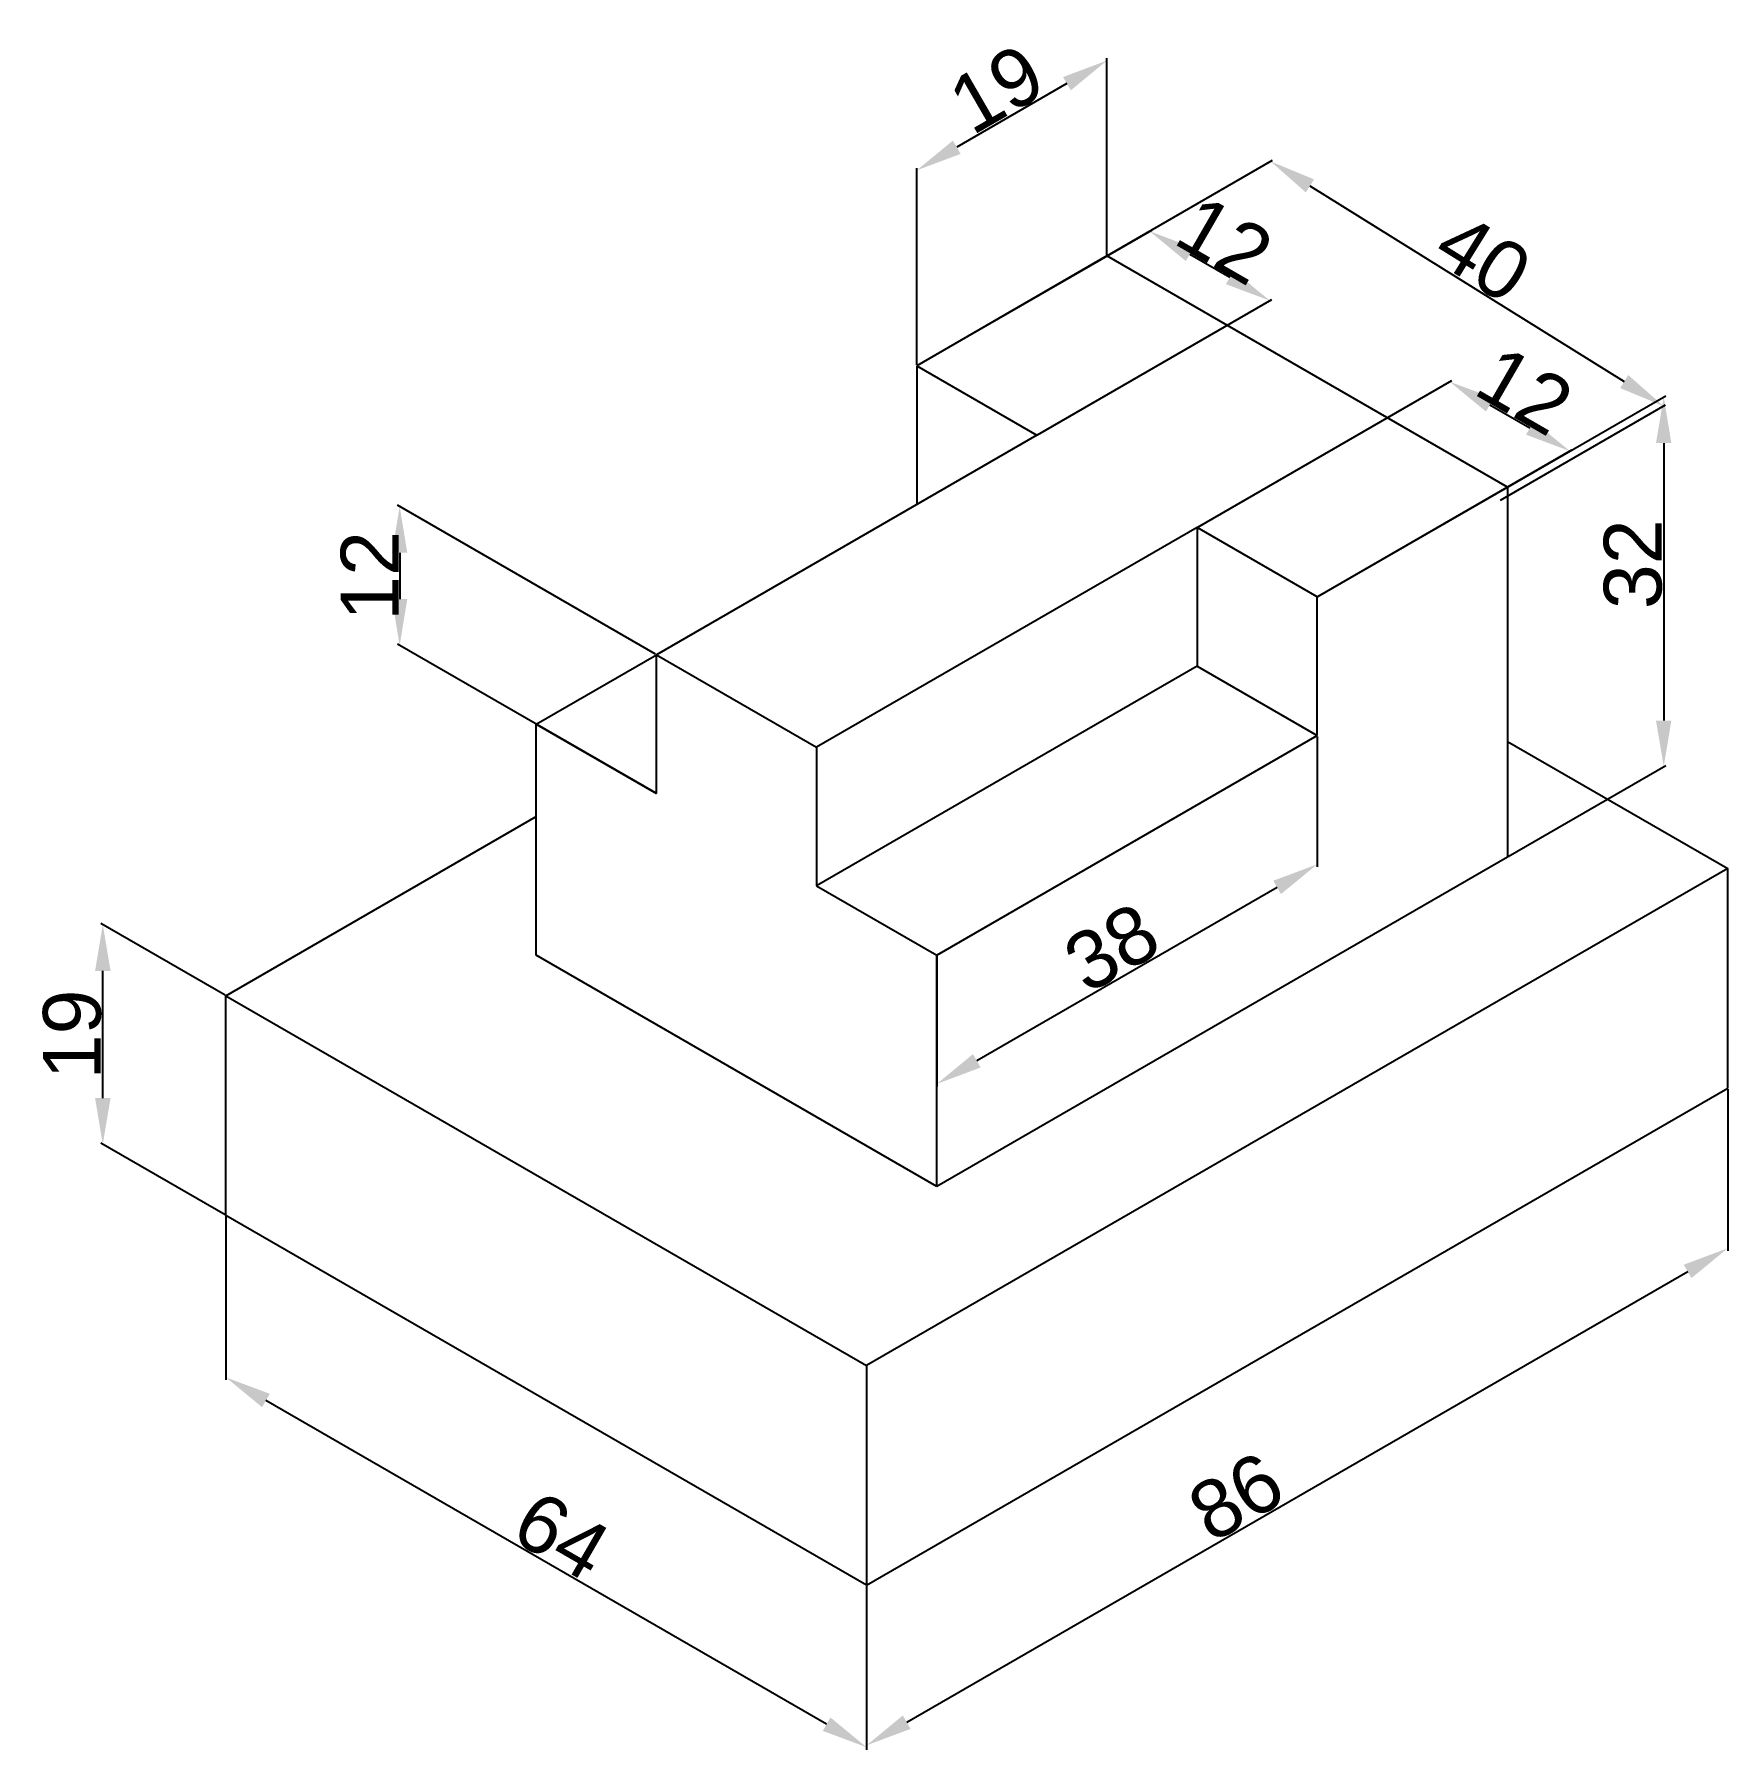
# Model space of a CAD drawing. Header units: centimetres. Extents: x 405 to 551, y 92 to 240.
import ezdxf

# ---------------------------------------------------------------- set-up
doc = ezdxf.new("R2010")
doc.units = ezdxf.units.CM
doc.header["$MEASUREMENT"] = 0
doc.styles.get("Standard").update_dxf_attribs({"font": 'arial.ttf'})
doc.dimstyles.get("Standard").update_dxf_attribs({"dimtxt": 5, "dimasz": 4, "dimexe": 0.18, "dimexo": 0.0625, "dimgap": 0.09, "dimtad": 1, "dimdec": 0, "dimzin": 0, "dimdsep": 46, "dimtxsty": 'Standard', "dimcen": 0.09, "dimclrd": 2, "dimclre": 2, "dimclrt": 2, "dimadec": 0, "dimazin": 0, "dimtfac": 1, "dimtdec": 0, "dimtofl": 0, "dimtmove": 0, "dimatfit": 3, "dimfxl": 1, "dimtfillclr": 2, "dimtolj": 1, "dimtzin": 0, "dimarcsym": 0})

# ---------------------------------------------------------------- blocks, each defined once
blk = doc.blocks.new('*D3')
at = {"color": 2, "lineweight": -2, "transparency": 16777216}
for p, q in [((551.11, 148.69), (551.11, 134.7)), ((480.1, 93.91), (547.65, 132.91)), ((476.63, 105.69), (476.63, 91.7))]:
    blk.add_line(p, q, dxfattribs=at)
at = {"color": 2, "transparency": 16777216}
for points in [[(547.31, 133.49), (547.98, 132.33), (551.11, 134.91)], [(479.76, 94.49), (480.43, 93.33), (476.63, 91.91)]]:
    blk.add_solid(points, dxfattribs=at)
at = {"layer": 'Defpoints', "color": 0, "transparency": 16777216}
for p in [(551.11, 148.76), (551.11, 134.91), (476.63, 105.76)]:
    blk.add_point(p, dxfattribs=at)
at = {"color": 2, "transparency": 16777216, "insert": (508.59, 113.41), "char_height": 5, "attachment_point": 5, "rotation": 30}
blk.add_mtext('\\A1;86', dxfattribs=at)
blk = doc.blocks.new('*D4')
at = {"color": 2, "lineweight": -2, "transparency": 16777216}
for p, q in [((421.21, 137.69), (421.21, 123.53)), ((473.17, 93.74), (424.67, 121.74)), ((476.63, 105.69), (476.63, 91.53))]:
    blk.add_line(p, q, dxfattribs=at)
at = {"color": 2, "transparency": 16777216}
for points in [[(425.01, 122.32), (424.34, 121.16), (421.21, 123.74)], [(473.5, 94.32), (472.84, 93.16), (476.63, 91.74)]]:
    blk.add_solid(points, dxfattribs=at)
at = {"layer": 'Defpoints', "color": 0, "transparency": 16777216}
for p in [(421.21, 137.76), (421.21, 123.74), (476.63, 105.76)]:
    blk.add_point(p, dxfattribs=at)
at = {"color": 2, "transparency": 16777216, "insert": (450.24, 110.03), "char_height": 5, "attachment_point": 5, "rotation": 330}
blk.add_mtext('\\A1;64', dxfattribs=at)
blk = doc.blocks.new('*D5')
at = {"color": 2, "lineweight": -2, "transparency": 16777216}
for p, q in [((421.15, 156.8), (410.38, 163.01)), ((410.56, 147.91), (410.56, 158.91)), ((421.15, 137.8), (410.38, 144.01))]:
    blk.add_line(p, q, dxfattribs=at)
at = {"color": 2, "transparency": 16777216}
for points in [[(409.89, 158.91), (411.23, 158.91), (410.56, 162.91)], [(409.89, 147.91), (411.23, 147.91), (410.56, 143.91)]]:
    blk.add_solid(points, dxfattribs=at)
at = {"layer": 'Defpoints', "color": 0, "transparency": 16777216}
for p in [(410.56, 162.91), (421.21, 156.76), (421.21, 137.76)]:
    blk.add_point(p, dxfattribs=at)
at = {"color": 2, "transparency": 16777216, "insert": (407.92, 153.41), "char_height": 5, "attachment_point": 5, "rotation": 90}
blk.add_mtext('\\A1;19', dxfattribs=at)
blk = doc.blocks.new('*D6')
at = {"color": 2, "lineweight": -2, "transparency": 16777216}
for p, q in [((497.48, 220.8), (511.75, 229.04)), ((514.97, 226.82), (542.16, 209.9)), ((531.45, 199.64), (545.73, 207.89))]:
    blk.add_line(p, q, dxfattribs=at)
at = {"color": 2, "transparency": 16777216}
for points in [[(515.33, 227.39), (514.62, 226.26), (511.58, 228.94)], [(542.51, 210.46), (541.81, 209.33), (545.55, 207.78)]]:
    blk.add_solid(points, dxfattribs=at)
at = {"layer": 'Defpoints', "color": 0, "transparency": 16777216}
for p in [(497.42, 220.76), (545.55, 207.78), (531.39, 199.61)]:
    blk.add_point(p, dxfattribs=at)
at = {"color": 2, "transparency": 16777216, "insert": (529.96, 220.6), "char_height": 5, "attachment_point": 5, "rotation": 328.0936}
blk.add_mtext('\\A1;40', dxfattribs=at)
blk = doc.blocks.new('*D7')
at = {"color": 2, "lineweight": -2, "transparency": 16777216}
for p, q in [((505.27, 197.3), (527.25, 209.99)), ((530.53, 207.88), (534, 205.88)), ((515.67, 191.3), (537.64, 203.99))]:
    blk.add_line(p, q, dxfattribs=at)
at = {"color": 2, "transparency": 16777216}
for points in [[(530.87, 208.46), (530.2, 207.3), (527.07, 209.88)], [(534.33, 206.46), (533.67, 205.3), (537.46, 203.88)]]:
    blk.add_solid(points, dxfattribs=at)
at = {"layer": 'Defpoints', "color": 0, "transparency": 16777216}
for p in [(537.46, 203.88), (505.21, 197.26), (515.6, 191.26)]:
    blk.add_point(p, dxfattribs=at)
at = {"color": 2, "transparency": 16777216, "insert": (533.57, 209.13), "char_height": 5, "attachment_point": 5, "rotation": 330}
blk.add_mtext('\\A1;12', dxfattribs=at)
blk = doc.blocks.new('*D8')
at = {"color": 2, "lineweight": -2, "transparency": 16777216}
for p, q in [((481.03, 211.3), (501.29, 223)), ((508.04, 218.9), (504.58, 220.9)), ((491.42, 205.3), (511.69, 217))]:
    blk.add_line(p, q, dxfattribs=at)
at = {"color": 2, "transparency": 16777216}
for points in [[(504.91, 221.47), (504.24, 220.32), (501.11, 222.9)], [(508.38, 219.47), (507.71, 218.32), (511.51, 216.9)]]:
    blk.add_solid(points, dxfattribs=at)
at = {"layer": 'Defpoints', "color": 0, "transparency": 16777216}
for p in [(501.11, 222.9), (480.96, 211.26), (491.36, 205.26)]:
    blk.add_point(p, dxfattribs=at)
at = {"color": 2, "transparency": 16777216, "insert": (507.61, 222.15), "char_height": 5, "attachment_point": 5, "rotation": 330}
blk.add_mtext('\\A1;12', dxfattribs=at)
blk = doc.blocks.new('*D9')
at = {"color": 2, "lineweight": -2, "transparency": 16777216}
for p, q in [((497.42, 220.83), (497.42, 237.87)), ((493.95, 235.67), (484.43, 230.17)), ((480.96, 211.33), (480.96, 228.37))]:
    blk.add_line(p, q, dxfattribs=at)
at = {"color": 2, "transparency": 16777216}
for points in [[(493.62, 236.24), (494.29, 235.09), (497.42, 237.67)], [(484.09, 230.74), (484.76, 229.59), (480.96, 228.17)]]:
    blk.add_solid(points, dxfattribs=at)
at = {"layer": 'Defpoints', "color": 0, "transparency": 16777216}
for p in [(480.96, 228.17), (497.42, 220.76), (480.96, 211.26)]:
    blk.add_point(p, dxfattribs=at)
at = {"color": 2, "transparency": 16777216, "insert": (487.87, 235.2), "char_height": 5, "attachment_point": 5, "rotation": 30}
blk.add_mtext('\\A1;19', dxfattribs=at)
blk = doc.blocks.new('*D10')
at = {"color": 2, "lineweight": -2, "transparency": 16777216}
for p, q in [((515.6, 179.19), (515.6, 167.92)), ((512.14, 166.13), (486.16, 151.13)), ((482.7, 160.19), (482.7, 148.92))]:
    blk.add_line(p, q, dxfattribs=at)
at = {"color": 2, "transparency": 16777216}
for points in [[(511.81, 166.71), (512.47, 165.55), (515.6, 168.13)], [(485.83, 151.71), (486.49, 150.55), (482.7, 149.13)]]:
    blk.add_solid(points, dxfattribs=at)
at = {"layer": 'Defpoints', "color": 0, "transparency": 16777216}
for p in [(515.6, 179.26), (482.7, 160.26), (482.7, 149.13)]:
    blk.add_point(p, dxfattribs=at)
at = {"color": 2, "transparency": 16777216, "insert": (497.83, 160.92), "char_height": 5, "attachment_point": 5, "rotation": 30}
blk.add_mtext('\\A1;38', dxfattribs=at)
blk = doc.blocks.new('*D11')
at = {"color": 2, "lineweight": -2, "transparency": 16777216}
for p, q in [((458.38, 186.3), (436.06, 199.19)), ((436.24, 195.08), (436.24, 191.08)), ((458.38, 174.3), (436.06, 187.19))]:
    blk.add_line(p, q, dxfattribs=at)
at = {"color": 2, "transparency": 16777216}
for points in [[(435.57, 195.08), (436.9, 195.08), (436.24, 199.08)], [(435.57, 191.08), (436.9, 191.08), (436.24, 187.08)]]:
    blk.add_solid(points, dxfattribs=at)
at = {"layer": 'Defpoints', "color": 0, "transparency": 16777216}
for p in [(436.24, 187.08), (458.45, 186.26), (458.45, 174.26)]:
    blk.add_point(p, dxfattribs=at)
at = {"color": 2, "transparency": 16777216, "insert": (433.64, 193.08), "char_height": 5, "attachment_point": 5, "rotation": 90}
blk.add_mtext('\\A1;12', dxfattribs=at)
blk = doc.blocks.new('*D12')
at = {"color": 2, "lineweight": -2, "transparency": 16777216}
for p, q in [((532.12, 200.8), (545.76, 208.67)), ((545.58, 204.57), (545.58, 180.57)), ((532.12, 168.8), (545.76, 176.67))]:
    blk.add_line(p, q, dxfattribs=at)
at = {"color": 2, "transparency": 16777216}
for points in [[(544.91, 204.57), (546.24, 204.57), (545.58, 208.57)], [(544.91, 180.57), (546.24, 180.57), (545.58, 176.57)]]:
    blk.add_solid(points, dxfattribs=at)
at = {"layer": 'Defpoints', "color": 0, "transparency": 16777216}
for p in [(532.06, 200.76), (545.58, 176.57), (532.06, 168.76)]:
    blk.add_point(p, dxfattribs=at)
at = {"color": 2, "transparency": 16777216, "insert": (542.93, 194.09), "char_height": 5, "attachment_point": 5, "rotation": 90}
blk.add_mtext('\\A1;32', dxfattribs=at)

msp = doc.modelspace()

# ---------------------------------------------------------------- linework, layer by layer
for p, q in [((497.42, 220.76), (480.96, 211.26)), ((532.06, 200.76), (497.42, 220.76)), ((480.96, 211.26), (491.36, 205.26)), ((480.96, 211.26), (480.96, 199.26)), ((491.36, 205.26), (458.45, 186.26)), ((515.6, 191.26), (532.06, 200.76)), ((532.06, 200.76), (532.06, 168.76)), ((505.21, 197.26), (472.3, 178.26)), ((515.6, 191.26), (505.21, 197.26)), ((505.21, 197.26), (505.21, 185.26)), ((515.6, 179.26), (515.6, 191.26)), ((448.05, 180.26), (458.45, 186.26)), ((458.45, 174.26), (458.45, 186.26)), ((458.45, 186.26), (472.3, 178.26)), ((505.21, 185.26), (472.3, 166.26)), ((505.21, 185.26), (515.6, 179.26)), ((448.05, 160.26), (448.05, 180.26)), ((448.05, 180.26), (458.45, 174.26)), ((472.3, 178.26), (472.3, 166.26)), ((482.7, 160.26), (515.6, 179.26)), ((532.06, 178.76), (551.11, 167.76)), ((421.21, 156.76), (448.05, 172.26)), ((551.11, 167.76), (476.63, 124.76)), ((532.06, 168.76), (482.7, 140.26)), ((551.11, 148.76), (551.11, 167.76)), ((472.3, 166.26), (482.7, 160.26)), ((482.7, 140.26), (448.05, 160.26)), ((482.7, 140.26), (482.7, 160.26)), ((421.21, 137.76), (421.21, 156.76)), ((421.21, 156.76), (476.63, 124.76)), ((476.63, 105.76), (551.11, 148.76)), ((476.63, 105.76), (421.21, 137.76)), ((476.63, 124.76), (476.63, 105.76))]:
    msp.add_line(p, q)

# ---------------------------------------------------------------- dimensions: what is measured, and where the dimension line sits
for p1, p2, distance, picture, middle in [((497.42, 220.76), (480.96, 211.26), -14.64, '*D9', (487.87, 235.2)), ((497.42, 220.76), (531.39, 199.61), 14.42, '*D6', (529.96, 220.6)), ((491.36, 205.26), (480.96, 211.26), -20.15, '*D8', (507.61, 222.15)), ((505.21, 197.26), (515.6, 191.26), 21.86, '*D7', (533.57, 209.13)), ((515.6, 179.26), (482.7, 160.26), 9.64, '*D10', (497.83, 160.92)), ((476.63, 105.76), (421.21, 137.76), 12.14, '*D4', (450.24, 110.03))]:
    dim = msp.add_aligned_dim(p1=p1, p2=p2, distance=distance, dimstyle='Standard')
    dim.commit()
    dim.dimension.update_dxf_attribs({"geometry": picture, "text_midpoint": middle})
for base, p1, p2, angle, picture, middle, dimtype in [((545.58, 176.57), (532.06, 200.76), (532.06, 168.76), 90, '*D12', (545.58, 194.09), 160), ((551.11, 134.91), (476.63, 105.76), (551.11, 148.76), 30, '*D3', (509.91, 111.12), 161)]:
    dim = msp.add_linear_dim(base=base, p1=p1, p2=p2, angle=angle, dimstyle='Standard')
    dim.commit()
    dim.dimension.update_dxf_attribs({"geometry": picture, "text_midpoint": middle, "dimtype": dimtype})
for base, p1, p2, picture, middle in [((436.24, 187.08), (458.45, 186.26), (458.45, 174.26), '*D11', (433.64, 193.08)), ((410.56, 162.91), (421.21, 137.76), (421.21, 156.76), '*D5', (407.92, 153.41))]:
    dim = msp.add_linear_dim(base=base, p1=p1, p2=p2, angle=90, dimstyle='Standard')
    dim.commit()
    dim.dimension.update_dxf_attribs({"geometry": picture, "text_midpoint": middle})

doc.saveas('drawing.dxf')
